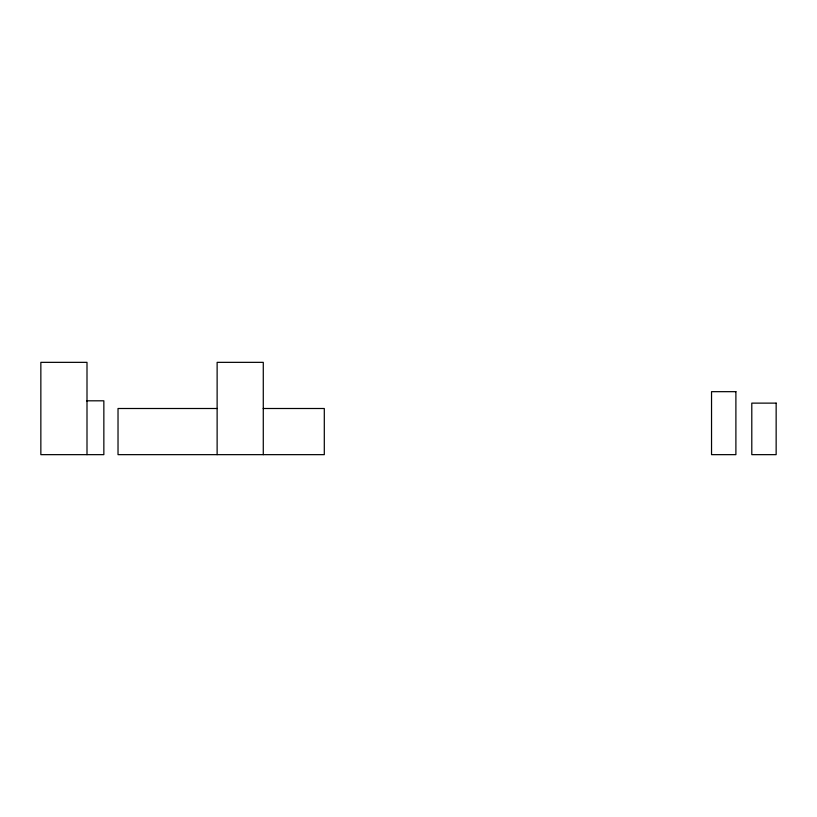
<?xml version="1.0" encoding="UTF-8"?>
<svg xmlns="http://www.w3.org/2000/svg" width="817" height="817" viewBox="0 0 817 817"><rect width="100%" height="100%" fill="white"/><g stroke="black" fill="none" stroke-linecap="round" stroke-linejoin="round"><path stroke-width="1.23" d="M86.52 400.81L103.851 400.81L103.851 454.65L40.85 454.65L40.85 362.35L87 362.35L87 454.65M217.342 408.5L118.026 408.5L118.026 454.65L324.298 454.65L324.298 408.5L263.176 408.5M263.278 454.65L263.278 362.35L217.128 362.35L217.128 454.65M735.892 391.67L711.536 391.67L711.536 454.65L735.892 454.65L735.892 391.67M776.15 403.128L751.793 403.128L751.793 454.65L776.15 454.65L776.15 403.128"/></g></svg>
